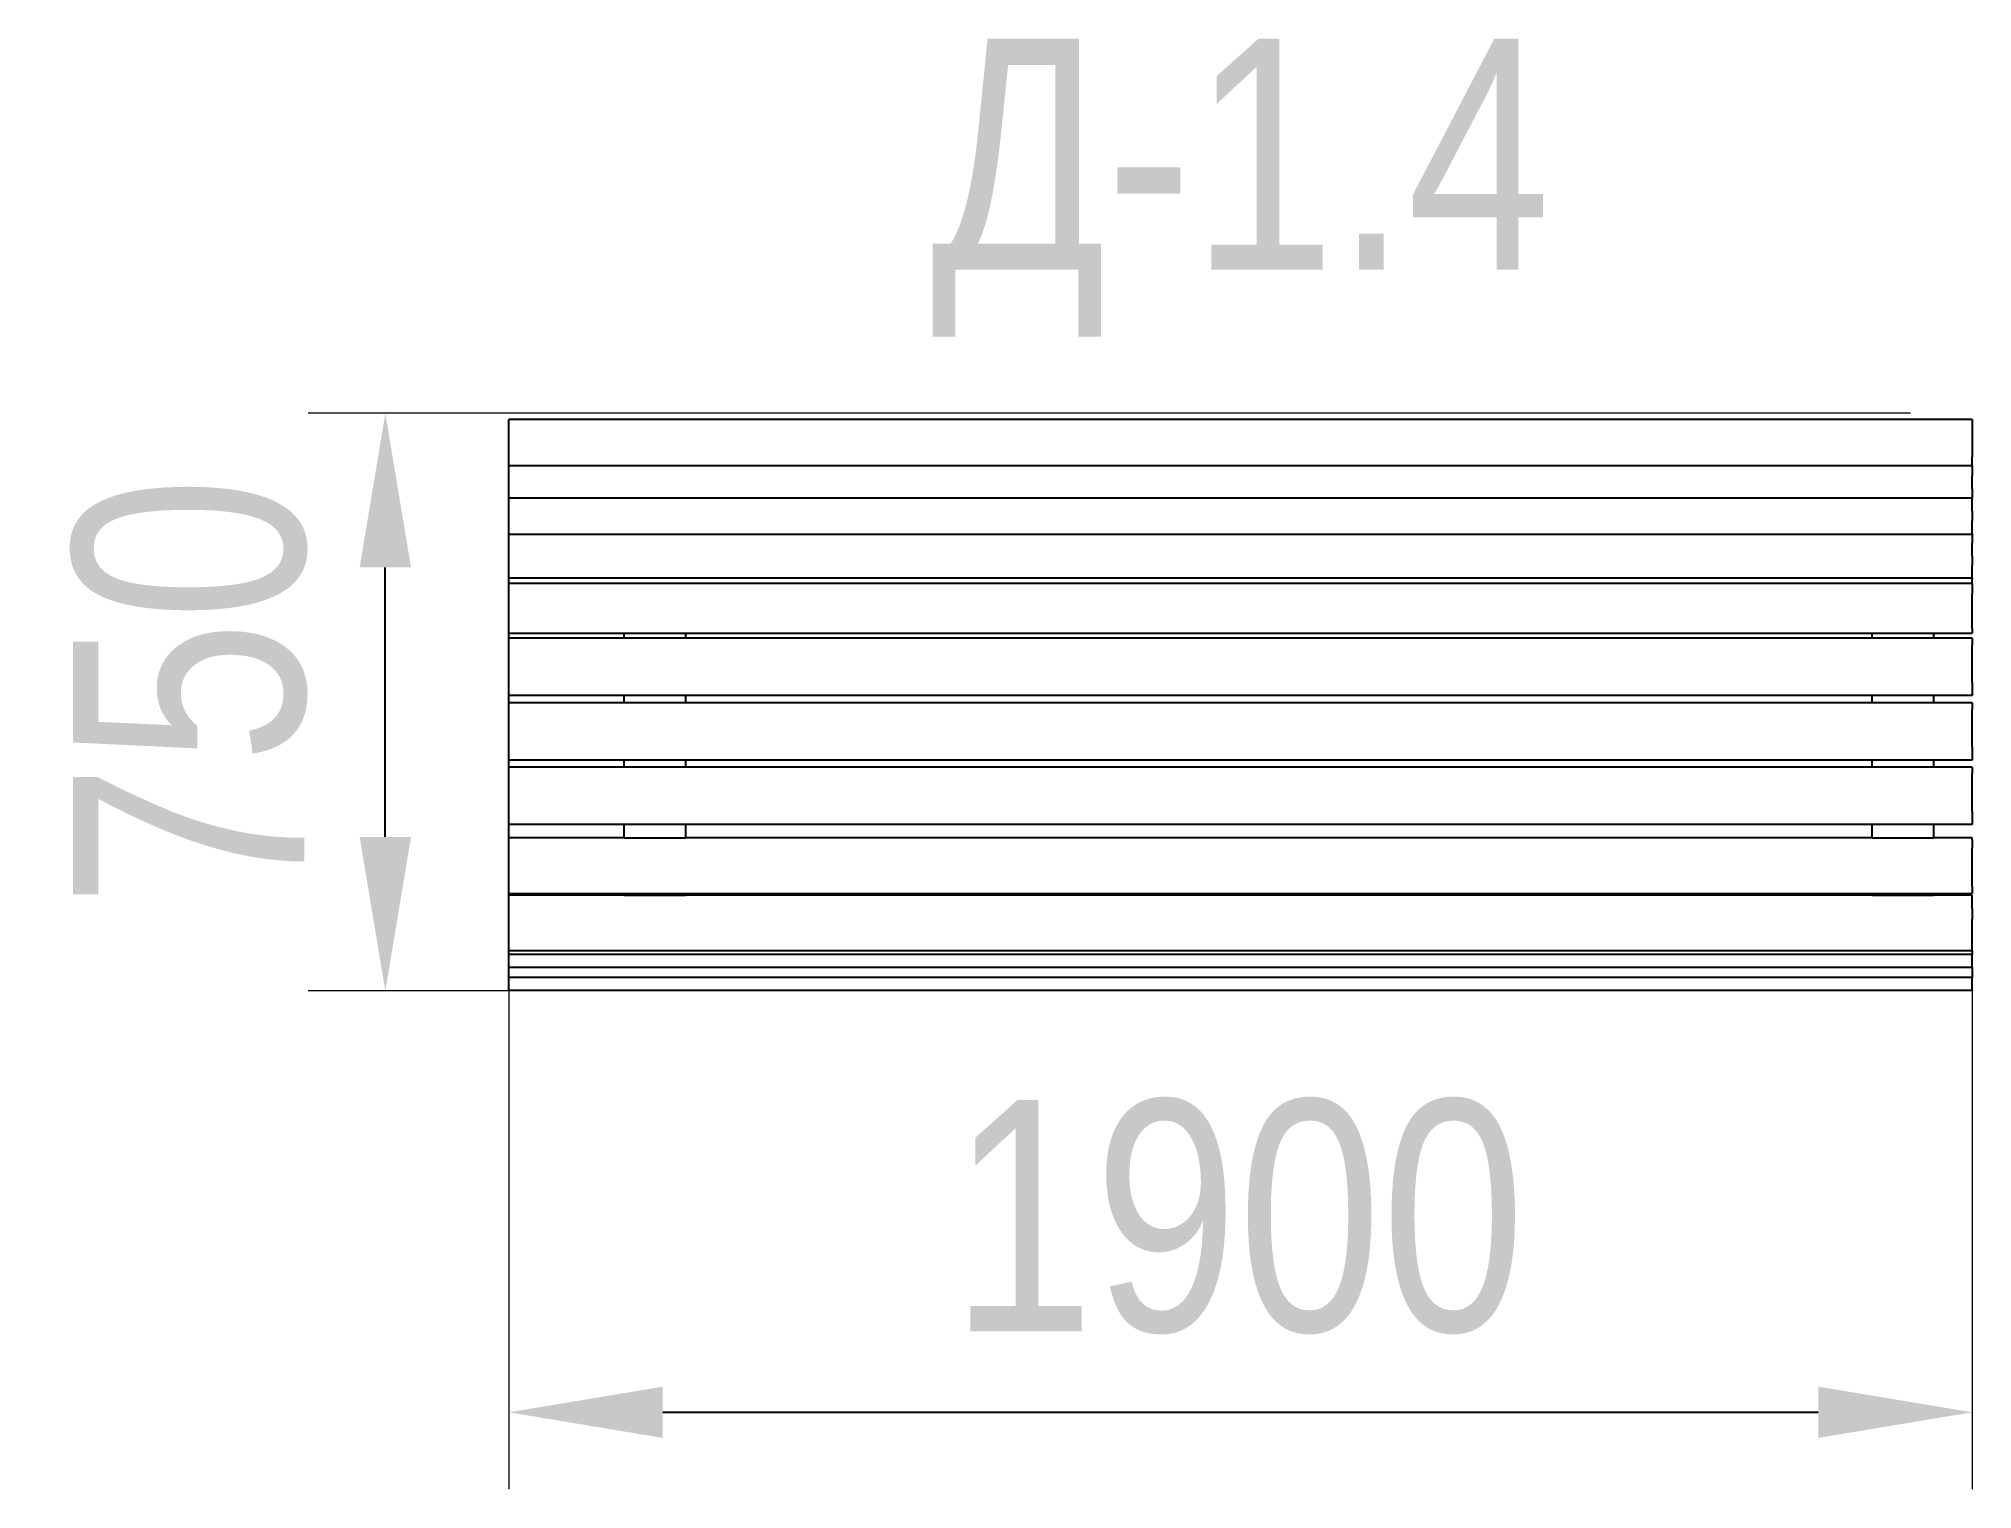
# Model space of a CAD drawing. Header units: millimetres. Extents: x -1252 to 1258, y -851 to 1032.
import ezdxf

# ---------------------------------------------------------------- set-up
doc = ezdxf.new("R2010")
doc.units = ezdxf.units.MM
for name, color, linetype in [('DIKOM_АРТИКУЛ', 7, 'Continuous'), ('DIKOM_ОБЪЕКТ', 7, 'Continuous'), ('DIKOM_РАЗМЕР_ОБЪЕКТА', 7, 'Continuous')]:
    doc.layers.add(name, color=color, linetype=linetype)
doc.styles.add('style1', font='arialbd.ttf', dxfattribs={"width": 0.8})
doc.dimstyles.new('1-50', dxfattribs={"dimtxt": 300, "dimasz": 200, "dimexe": 100, "dimexo": 0, "dimgap": 100, "dimtad": 1, "dimtxsty": 'style1', "dimcen": 200, "dimclrd": 7, "dimclre": 7, "dimclrt": 7, "dimadec": 1, "dimazin": 2, "dimtfac": 1, "dimtmove": 0, "dimatfit": 2, "dimfxl": 0, "dimlwd": 25, "dimlwe": 18, "dimarcsym": 0})

# ---------------------------------------------------------------- blocks, each defined once
blk = doc.blocks.new('*D11')
at = {"layer": 'Defpoints', "color": 0, "transparency": 16777216}
for p in [(-642.1, -203.9), (1257.9, -204.5), (1257.9, -751.5)]:
    blk.add_point(p, dxfattribs=at)
at = {"layer": 'DIKOM_РАЗМЕР_ОБЪЕКТА', "color": 7, "lineweight": 18, "transparency": 16777216}
for p, q in [((-642.1, -203.9), (-642.1, -851.5)), ((1257.9, -204.5), (1257.9, -851.5))]:
    blk.add_line(p, q, dxfattribs=at)
at = {"layer": 'DIKOM_РАЗМЕР_ОБЪЕКТА', "color": 7, "lineweight": 25, "transparency": 16777216}
blk.add_line((-442.1, -751.5), (1057.9, -751.5), dxfattribs=at)
at = {"layer": 'DIKOM_РАЗМЕР_ОБЪЕКТА', "color": 7, "transparency": 16777216}
for points in [[(-442.1, -718.2), (-442.1, -784.8), (-642.1, -751.5)], [(1057.9, -718.2), (1057.9, -784.8), (1257.9, -751.5)]]:
    blk.add_solid(points, dxfattribs=at)
at = {"layer": 'DIKOM_РАЗМЕР_ОБЪЕКТА', "color": 7, "transparency": 16777216, "insert": (304.4, -498.3), "char_height": 300, "attachment_point": 5, "style": 'style1'}
blk.add_mtext('{\\fArial|b0|i0|c204|p34;1900}', dxfattribs=at)
blk = doc.blocks.new('*D12')
at = {"layer": 'Defpoints', "color": 0, "transparency": 16777216}
for p in [(-802.3, 545.5), (1177.7, 545.5), (1155.8, -204.5)]:
    blk.add_point(p, dxfattribs=at)
at = {"layer": 'DIKOM_РАЗМЕР_ОБЪЕКТА', "color": 7, "lineweight": 18, "transparency": 16777216}
for p, q in [((1177.7, 545.5), (-902.3, 545.5)), ((1155.8, -204.5), (-902.3, -204.5))]:
    blk.add_line(p, q, dxfattribs=at)
at = {"layer": 'DIKOM_РАЗМЕР_ОБЪЕКТА', "color": 7, "lineweight": 25, "transparency": 16777216}
blk.add_line((-802.3, -4.5), (-802.3, 345.5), dxfattribs=at)
at = {"layer": 'DIKOM_РАЗМЕР_ОБЪЕКТА', "color": 7, "transparency": 16777216}
for points in [[(-835.6, 345.5), (-768.9, 345.5), (-802.3, 545.5)], [(-835.6, -4.5), (-768.9, -4.5), (-802.3, -204.5)]]:
    blk.add_solid(points, dxfattribs=at)
at = {"layer": 'DIKOM_РАЗМЕР_ОБЪЕКТА', "color": 7, "transparency": 16777216, "insert": (-1055.4, 183.5), "char_height": 300, "attachment_point": 5, "rotation": 90, "style": 'style1'}
blk.add_mtext('{\\fArial|b0|i0|c204|p34;750}', dxfattribs=at)

msp = doc.modelspace()

# ---------------------------------------------------------------- linework, layer by layer
at = {"layer": 'DIKOM_ОБЪЕКТ', "color": 7, "linetype": 'Continuous'}
for p, q in [((-642.053, -203.867), (-642.053, 537.43)), ((1257.947, 537.43), (-642.053, 537.43)), ((1257.947, 537.43), (1257.947, 494.145)), ((1257.947, 477.313), (-642.053, 477.313)), ((1257.947, 494.145), (1257.947, 489.151)), ((1257.947, 477.313), (1257.947, 489.151)), ((1257.947, 477.313), (1257.947, 464.5)), ((1257.947, 447.43), (1257.947, 464.5)), ((1257.947, 435.482), (-642.053, 435.482)), ((1257.947, 447.43), (1257.947, 446.829)), ((1257.947, 446.829), (1257.947, 435.482)), ((1257.947, 418.411), (1257.947, 435.482)), ((1257.947, 418.411), (1257.947, 417.81)), ((1257.947, 417.81), (1257.947, 406.462)), ((1257.947, 389.392), (1257.947, 406.462)), ((-642.053, 388.791), (1257.947, 388.791)), ((1257.947, 389.392), (1257.947, 388.791)), ((1257.947, 388.791), (1257.947, 377.442)), ((1257.947, 360.372), (1257.947, 377.442)), ((1257.947, 360.372), (1257.947, 359.771)), ((1257.947, 359.771), (1257.947, 348.423)), ((1257.947, 331.352), (-642.053, 331.352)), ((1257.947, 331.352), (1257.947, 348.423)), ((1257.947, 331.352), (1257.947, 330.751)), ((1257.947, 324.529), (1257.947, 330.751)), ((1257.947, 324.529), (-642.053, 324.529)), ((1257.947, 324.529), (1257.947, 311.237)), ((1257.947, 265.935), (1257.947, 311.237)), ((-642.053, 260.167), (1257.947, 260.167)), ((1257.947, 253.347), (-642.053, 253.347)), ((-492.053, 253.347), (-492.053, 260.167)), ((-412.053, 253.347), (-412.053, 260.167)), ((1127.947, 253.347), (1127.947, 260.167)), ((1207.947, 253.347), (1207.947, 260.167)), ((1257.947, 265.935), (1257.947, 260.167)), ((1257.947, 253.347), (1257.947, 245.077)), ((1257.947, 195.831), (1257.947, 245.077)), ((-492.053, 179.061), (-642.053, 179.061)), ((-492.053, 169.628), (-492.053, 179.061)), ((1127.947, 179.061), (-492.053, 179.061)), ((-412.053, 169.628), (-412.053, 179.061)), ((1127.947, 169.628), (1127.947, 179.061)), ((1257.947, 179.061), (1127.947, 179.061)), ((1207.947, 169.628), (1207.947, 179.061)), ((1257.947, 195.831), (1257.947, 184.251)), ((1257.947, 184.251), (1257.947, 179.061)), ((1257.947, 169.628), (-642.053, 169.628)), ((1257.947, 169.628), (1257.947, 161.358)), ((1257.947, 112.112), (1257.947, 161.358)), ((1257.947, 112.112), (1257.947, 100.533)), ((1257.947, 100.533), (1257.947, 95.343)), ((1257.947, 95.343), (-642.053, 95.343)), ((1257.947, 85.91), (-642.053, 85.91)), ((-492.053, 85.91), (-492.053, 95.343)), ((-412.053, 85.91), (-412.053, 95.343)), ((1127.947, 85.91), (1127.947, 95.343)), ((1207.947, 85.91), (1207.947, 95.343)), ((1257.947, 85.91), (1257.947, 77.64)), ((1257.947, 28.394), (1257.947, 77.64)), ((1257.947, 28.394), (1257.947, 16.815)), ((1257.947, 11.625), (-642.053, 11.625)), ((-492.053, -5.573), (-492.053, 11.625)), ((-412.053, -5.573), (-412.053, 11.625)), ((1127.947, -5.573), (1127.947, 11.625)), ((1207.947, -5.573), (1207.947, 11.625)), ((1257.947, 16.815), (1257.947, 11.625)), ((-492.053, -5.573), (-642.053, -5.573)), ((-492.053, -5.573), (-412.053, -5.573)), ((-492.053, -5.573), (-492.053, -5.573)), ((-412.053, -5.573), (-412.053, -5.573)), ((1127.947, -5.573), (-412.053, -5.573)), ((1127.947, -5.573), (1207.947, -5.573)), ((1127.947, -5.573), (1127.947, -5.573)), ((1207.947, -5.573), (1207.947, -5.573)), ((1257.947, -5.573), (1207.947, -5.573)), ((1257.947, -8.207), (1257.947, -5.573)), ((1257.947, -8.207), (1257.947, -19.047)), ((1257.947, -68.853), (1257.947, -19.047)), ((1257.947, -68.853), (1257.947, -77.975)), ((-642.053, -77.975), (1257.947, -77.975)), ((1257.947, -80.283), (-642.053, -80.283)), ((-492.053, -80.283), (-492.053, -77.975)), ((-492.053, -80.283), (-412.053, -80.283)), ((-492.053, -80.283), (-492.053, -80.283)), ((-412.053, -80.283), (-412.053, -77.975)), ((-412.053, -80.283), (-412.053, -80.283)), ((1127.947, -80.283), (1127.947, -77.975)), ((1127.947, -80.283), (1207.947, -80.283)), ((1127.947, -80.283), (1127.947, -80.283)), ((1207.947, -80.283), (1207.947, -77.975)), ((1207.947, -80.283), (1207.947, -80.283)), ((1257.947, -97.507), (1257.947, -80.283)), ((1257.947, -97.507), (1257.947, -111.436)), ((1257.947, -152.374), (1257.947, -111.436)), ((1257.947, -152.374), (-642.053, -152.374)), ((-642.053, -156.633), (1257.947, -156.633)), ((1257.947, -173.983), (-642.053, -173.983)), ((1257.947, -152.374), (1257.947, -156.633)), ((1257.947, -173.983), (1257.947, -156.633)), ((1257.947, -173.983), (1257.947, -186.796)), ((1257.947, -186.796), (-642.053, -186.796)), ((1257.947, -203.867), (1257.947, -186.796)), ((1257.947, -203.867), (-642.053, -203.867)), ((1257.947, -203.867), (1257.947, -204.467))]:
    msp.add_line(p, q, dxfattribs=at)

# ---------------------------------------------------------------- texts
at = {"layer": 'DIKOM_АРТИКУЛ', "insert": (-94.102, 1031.879), "char_height": 300, "width": 1373.12348, "attachment_point": 1, "style": 'style1'}
msp.add_mtext('{\\fArial|b0|i0|c204|p34;Д-1.4}', dxfattribs=at)

# ---------------------------------------------------------------- dimensions: what is measured, and where the dimension line sits
at = {"layer": 'DIKOM_РАЗМЕР_ОБЪЕКТА'}
dim = msp.add_linear_dim(base=(-802.271, 545.533), p1=(1155.796, -204.467), p2=(1177.708, 545.533), angle=90, text='{\\fArial|b0|i0|c204|p34;<>}', dimstyle='1-50', dxfattribs=at)
dim.commit()
dim.dimension.update_dxf_attribs({"geometry": '*D12', "text_midpoint": (-802.271, 183.496), "dimtype": 160})
dim = msp.add_linear_dim(base=(1257.947, -751.5), p1=(-642.053, -203.867), p2=(1257.947, -204.467), text='{\\fArial|b0|i0|c204|p34;<>}', dimstyle='1-50', dxfattribs=at)
dim.commit()
dim.dimension.update_dxf_attribs({"geometry": '*D11', "text_midpoint": (304.353, -751.5), "dimtype": 160})

doc.saveas('drawing.dxf')
